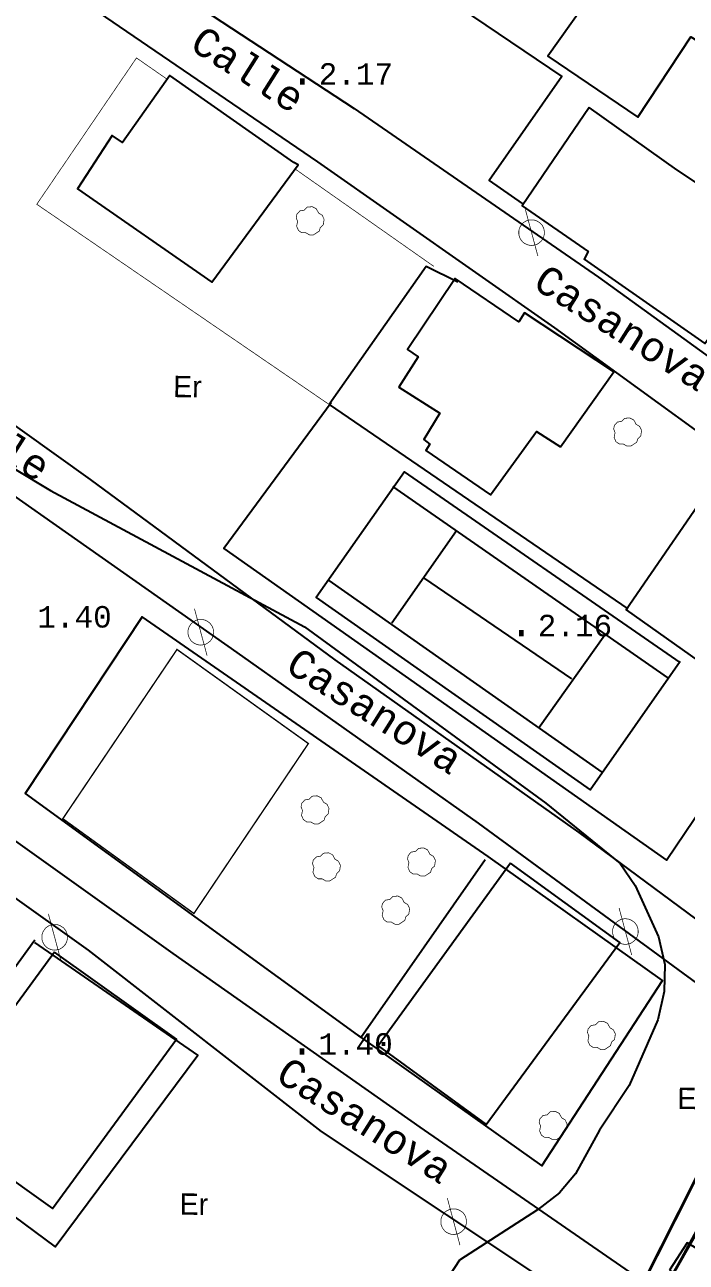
# Model space of a CAD drawing. Extents: x 743000 to 743800, y 4405200 to 4405700.
# Drawn here: x 743381.3 to 743427.5, y 4405532.4 to 4405618.8 of the extents above; entities that cross this region are included whole.
import ezdxf

# ---------------------------------------------------------------- set-up
doc = ezdxf.new("R2010")
doc.units = 0
doc.header["$MEASUREMENT"] = 0
for name, color, linetype in [('18', 7, 'CONTINUOUS'), ('2', 7, 'CONTINUOUS'), ('21', 7, 'CONTINUOUS'), ('24', 7, 'CONTINUOUS'), ('41', 7, 'CONTINUOUS'), ('42', 7, 'CONTINUOUS'), ('46', 7, 'CONTINUOUS'), ('50', 7, 'CONTINUOUS'), ('51', 7, 'CONTINUOUS'), ('6', 7, 'CONTINUOUS'), ('8', 7, 'CONTINUOUS')]:
    doc.layers.add(name, color=color, linetype=linetype)
doc.styles.add('MONOTXT', font='monotxt', dxfattribs={"height": 0.2})
doc.styles.get("Standard").update_dxf_attribs({"font": 'txt', "height": 0.2})

msp = doc.modelspace()

# ---------------------------------------------------------------- linework, layer by layer
at = {"layer": '18', "color": 3, "linetype": 'Continuous', "const_width": 0.2}
msp.add_lwpolyline([(743408.92, 4405500), (743427.63, 4405537.09), (743484.82, 4405651.64), (743488.56, 4405660.14), (743491.18, 4405665.38), (743493.39, 4405669.01), (743496.91, 4405672.46), (743500.55, 4405674.36), (743504.28, 4405675.62), (743507.9500000002, 4405676.19), (743512.13, 4405676), (743518.5199999998, 4405673.48)], dxfattribs=at)
at = {"layer": '2', "color": 7, "linetype": 'Continuous'}
msp.add_3dface([(743800, 4405200), (743800, 4405700), (743000.0000000001, 4405700), (743000.0000000001, 4405200)], dxfattribs=at)
at = {"layer": '21', "color": 30, "linetype": 'Continuous', "elevation": 2}
msp.add_lwpolyline([(743365.07, 4405597.13), (743383.1499999998, 4405586.26), (743400.88, 4405576.72), (743417.71, 4405564.42), (743422.9000000001, 4405560.2), (743423.9599999998, 4405558.66), (743425.5899999999, 4405555.07), (743426.0099999999, 4405553.15), (743425.9699999999, 4405551.26), (743425.5300000001, 4405549.29), (743423.53, 4405544.69), (743421.4500000002, 4405541.58), (743419.79, 4405538.54), (743418.6799999998, 4405537.2), (743417.13, 4405536.02), (743411.68, 4405532.5), (743410.19, 4405530.22)], dxfattribs=at)
at = {"layer": '41', "color": 1, "linetype": 'Continuous', "extrusion": (-0.8220522429956647, 0.5694120737969971, 0), "const_width": 0.05, "elevation": 1897484.555553}
msp.add_lwpolyline([(-4044957.546823334, 3.63), (-4044972.983798426, 3.46)], dxfattribs=at)
at = {"layer": '41', "color": 1, "linetype": 'Continuous', "extrusion": (-0.8347541959491405, 0.5506227677324143, 0), "const_width": 0.05, "elevation": 1805251.181487}
msp.add_lwpolyline([(-4086948.307129829, 8.97), (-4086964.180065915, 4.12)], dxfattribs=at)
at = {"layer": '41', "color": 1, "linetype": 'Continuous', "extrusion": (-0.006460997400277535, -0.01848093320079386, 0.9998083369429471), "const_width": 0.05, "elevation": -86218.892542}
msp.add_lwpolyline([(-752166.4881881912, 4403260.470292117), (-752190.276335805, 4403266.912127282), (-752187.0790422849, 4403278.858487451), (-752184.5322909681, 4403278.149357764)], dxfattribs=at)
at = {"layer": '41', "color": 1, "linetype": 'Continuous', "const_width": 0.05, "elevation": 4.04}
msp.add_lwpolyline([(743409.8999999998, 4405601.9), (743400.19, 4405608.72)], dxfattribs=at)
at = {"layer": '41', "color": 1, "linetype": 'Continuous', "extrusion": (-0.5744815579235957, -0.8185175255336189, 0), "const_width": 0.05, "elevation": -4033137.569511}
msp.add_lwpolyline([(-1922417.963181296, 3.84), (-1922428.494415791, 8.08)], dxfattribs=at)
at = {"layer": '41', "color": 1, "linetype": 'Continuous'}
for points in [[(743419.02, 4405633.7, 5.84), (743404.6299999999, 4405643.68, 2.34), (743395.75, 4405630.78, 3.05), (743418.8399999999, 4405615.17, 3.43), (743413.7499999999, 4405607.91, 3.43), (743416.06, 4405606.3, 9.48)], [(743411.5799999998, 4405600.81, 8.3), (743409.3699999999, 4405601.9, 4.16), (743402.5899999999, 4405592.26, 3.81), (743423.45, 4405577.98, 3.44)], [(743432.2799999998, 4405586.48, 8.01), (743430.04, 4405587.7, 3.81), (743423.3200000002, 4405577.92, 3.43), (743443.19, 4405563.83, 3.43)], [(743404.5899999999, 4405548.22, 3.02), (743417.43, 4405539.09, 2.92), (743425.87, 4405552.03, 2.42), (743413.69, 4405560.69, 2.97), (743389.5299999998, 4405577.42, 3.16), (743381.37, 4405565.08, 3.02), (743404.7999999998, 4405548.04, 3.02), (743413.49, 4405560.48, 2.94)], [(743382.05, 4405554.85, 2.62), (743372.43, 4405541.6, 2.6), (743383.4599999998, 4405533.42, 2.45), (743393.42, 4405546.810000001, 2.34), (743382.04, 4405554.69, 2.34)], [(743434.1900000002, 4405545.57, 3.63), (743426.6099999999, 4405531.6, 4.18), (743438.95, 4405523.41, 4.16), (743446.41, 4405537.59, 3.83), (743434.1900000002, 4405545.57, 3.75)]]:
    msp.add_polyline3d(points, dxfattribs=at)
at = {"layer": '41', "color": 7, "linetype": 'Continuous'}
msp.add_polyline3d([(743402.73, 4405592.38, 3.06), (743395.25, 4405582.21, 2.29), (743426.1399999999, 4405560.43, 2.3), (743433.1299999999, 4405570.810000001, 2.98)], dxfattribs=at)
at = {"layer": '42', "color": 3, "linetype": 'Continuous', "const_width": 0.05}
for points, elevation in [([(743401.9, 4405604.37), (743401.4899999999, 4405604.1), (743401.2199999999, 4405604.1), (743400.9599999998, 4405604.25), (743400.6800000002, 4405604.25), (743400.4500000002, 4405604.41), (743400.32, 4405604.71), (743400.3899999999, 4405605.04), (743400.29, 4405605.3), (743400.3399999999, 4405605.55), (743400.55, 4405605.78), (743400.85, 4405605.83), (743401.06, 4405606.04), (743401.4099999998, 4405606.07), (743401.6900000002, 4405605.93), (743401.86, 4405605.62), (743402.1, 4405605.48), (743402.2399999999, 4405605.19), (743402.18, 4405604.810000001), (743401.9699999999, 4405604.61), (743401.9, 4405604.37)], 4.96), ([(743424.0599999998, 4405589.62), (743423.6500000001, 4405589.35), (743423.3799999999, 4405589.35), (743423.1199999999, 4405589.5), (743422.8399999999, 4405589.5), (743422.6099999999, 4405589.66), (743422.4799999999, 4405589.96), (743422.5500000002, 4405590.29), (743422.4499999998, 4405590.55), (743422.4999999999, 4405590.8), (743422.71, 4405591.03), (743423.0099999999, 4405591.08), (743423.22, 4405591.29), (743423.5700000002, 4405591.32), (743423.8499999999, 4405591.18), (743424.0199999998, 4405590.87), (743424.26, 4405590.73), (743424.3999999998, 4405590.44), (743424.34, 4405590.06), (743424.1299999999, 4405589.86), (743424.0599999998, 4405589.62)], 4.97), ([(743402.2399999999, 4405563.23), (743401.8299999998, 4405562.96), (743401.56, 4405562.96), (743401.3, 4405563.11), (743401.02, 4405563.11), (743400.79, 4405563.27), (743400.66, 4405563.57), (743400.7299999999, 4405563.9), (743400.63, 4405564.16), (743400.6800000002, 4405564.41), (743400.8899999999, 4405564.64), (743401.1900000002, 4405564.69), (743401.3999999998, 4405564.9), (743401.7499999999, 4405564.93), (743402.03, 4405564.79), (743402.2000000002, 4405564.48), (743402.4399999998, 4405564.34), (743402.5799999998, 4405564.05), (743402.5199999998, 4405563.67), (743402.31, 4405563.47), (743402.2399999999, 4405563.23)], 4.65), ([(743403.0400000002, 4405559.25), (743402.63, 4405558.98), (743402.36, 4405558.98), (743402.1, 4405559.13), (743401.8200000002, 4405559.13), (743401.59, 4405559.29), (743401.4599999998, 4405559.59), (743401.53, 4405559.92), (743401.4300000002, 4405560.18), (743401.4799999999, 4405560.43), (743401.6900000002, 4405560.66), (743401.9899999999, 4405560.71), (743402.2000000002, 4405560.92), (743402.5500000002, 4405560.95), (743402.8299999998, 4405560.81), (743403, 4405560.5), (743403.24, 4405560.36), (743403.38, 4405560.07), (743403.32, 4405559.69), (743403.1099999999, 4405559.49), (743403.0400000002, 4405559.25)], 4.65), ([(743409.6700000002, 4405559.59), (743409.2599999999, 4405559.32), (743408.99, 4405559.32), (743408.73, 4405559.47), (743408.4499999998, 4405559.47), (743408.22, 4405559.63), (743408.0899999999, 4405559.93), (743408.1599999998, 4405560.26), (743408.0600000002, 4405560.52), (743408.1099999999, 4405560.77), (743408.3200000002, 4405561), (743408.6199999999, 4405561.05), (743408.8299999998, 4405561.26), (743409.18, 4405561.29), (743409.4599999998, 4405561.15), (743409.6299999999, 4405560.84), (743409.87, 4405560.7), (743410.01, 4405560.41), (743409.95, 4405560.03), (743409.74, 4405559.83), (743409.6700000002, 4405559.59)], 4.65), ([(743407.87, 4405556.23), (743407.46, 4405555.96), (743407.1899999998, 4405555.96), (743406.93, 4405556.11), (743406.65, 4405556.11), (743406.42, 4405556.27), (743406.29, 4405556.57), (743406.36, 4405556.9), (743406.26, 4405557.16), (743406.31, 4405557.41), (743406.52, 4405557.64), (743406.82, 4405557.69), (743407.03, 4405557.9), (743407.38, 4405557.93), (743407.66, 4405557.79), (743407.8299999998, 4405557.48), (743408.07, 4405557.34), (743408.21, 4405557.05), (743408.15, 4405556.67), (743407.9399999998, 4405556.47), (743407.87, 4405556.23)], 4.71), ([(743422.2299999999, 4405547.48), (743421.82, 4405547.21), (743421.55, 4405547.21), (743421.2900000002, 4405547.36), (743421.01, 4405547.36), (743420.7800000001, 4405547.52), (743420.65, 4405547.82), (743420.7199999999, 4405548.15), (743420.6199999999, 4405548.41), (743420.67, 4405548.66), (743420.8799999999, 4405548.89), (743421.18, 4405548.94), (743421.3899999999, 4405549.15), (743421.7399999999, 4405549.18), (743422.0199999998, 4405549.04), (743422.1899999998, 4405548.73), (743422.43, 4405548.59), (743422.5700000002, 4405548.3), (743422.51, 4405547.92), (743422.3, 4405547.72), (743422.2299999999, 4405547.48)], 5.73), ([(743418.86, 4405541.19), (743418.45, 4405540.92), (743418.18, 4405540.92), (743417.92, 4405541.07), (743417.6400000001, 4405541.07), (743417.41, 4405541.23), (743417.28, 4405541.53), (743417.3499999999, 4405541.86), (743417.25, 4405542.12), (743417.3, 4405542.37), (743417.51, 4405542.6), (743417.81, 4405542.65), (743418.02, 4405542.86), (743418.3699999999, 4405542.89), (743418.65, 4405542.75), (743418.8200000002, 4405542.44), (743419.06, 4405542.3), (743419.2, 4405542.01), (743419.1399999999, 4405541.63), (743418.93, 4405541.43), (743418.86, 4405541.19)], 5.73)]:
    msp.add_lwpolyline(points, dxfattribs=dict(at, elevation=elevation))
at = {"layer": '46', "color": 7, "linetype": 'Continuous', "const_width": 0.2}
msp.add_lwpolyline([(743439.2, 4405523.13), (743426.5199999998, 4405531.41), (743434.51, 4405545.46), (743446.55, 4405537.51), (743439.2, 4405523.13)], dxfattribs=at)
at = {"layer": '51', "color": 1, "linetype": 'Continuous', "extrusion": (-0.0004093011000185508, -0.0005684909000257657, 0.999999754645323), "const_width": 0.1, "elevation": -2800.420655}
msp.add_lwpolyline([(743391.9111606746, 4405574.269887333), (743383.9411572494, 4405562.449885412), (743393.0911564828, 4405555.829884352), (743401.0811599066, 4405567.69988626), (743391.9111606746, 4405574.269887333)], dxfattribs=at)
at = {"layer": '51', "color": 1, "linetype": 'Continuous'}
for points in [[(743426.5099999999, 4405628.78, 7.85), (743417.8599999999, 4405616.59, 7.85), (743424.1399999999, 4405612.32, 7.85), (743427.8299999998, 4405617.94, 9.46), (743428.79, 4405617.34, 9.46), (743433.43, 4405623.89, 7.93), (743426.5099999999, 4405628.78, 7.85)], [(743400.1199999999, 4405609.16, 8.2), (743391.46, 4405615.23, 8.19), (743388.16, 4405610.560000001, 9.09), (743387.4500000002, 4405611.05, 9.06), (743385.02, 4405607.31, 8.28), (743394.4000000001, 4405600.79, 8.12), (743400.42, 4405608.99, 7.99), (743400.1199999999, 4405609.16, 8.2)], [(743420.7499999999, 4405612.99, 9.33), (743416.06, 4405606.14, 9.37), (743420.68, 4405602.95, 9.45), (743420.39, 4405602.4, 9.45), (743428.8099999998, 4405596.51, 9.38), (743432.4000000001, 4405601.5, 9.38), (743430.11, 4405603.01, 10.01), (743431.64, 4405605.49, 9.48), (743426.8499999999, 4405608.65, 9.39), (743420.7499999999, 4405612.99, 9.33)], [(743418.75, 4405589.31, 8.14), (743422.47, 4405594.54, 8.14), (743416.23, 4405598.66, 8.14), (743415.82, 4405598.02, 8.14), (743411.39, 4405601.05, 8.14), (743408.0600000002, 4405596.1, 8.14), (743408.8100000002, 4405595.59, 8.14), (743407.45, 4405593.46, 8.13), (743410.31, 4405591.66, 8.12), (743409.2099999998, 4405589.82, 7.91), (743409.6099999999, 4405589.48, 8.18), (743409.3399999999, 4405589.05, 8.18), (743413.8599999999, 4405585.94, 8.18), (743417.06, 4405590.37, 8.18), (743418.75, 4405589.31, 8.14)], [(743415.2399999999, 4405560.22, 8.21), (743406.0200000001, 4405547.47, 8.35), (743413.5399999998, 4405541.98, 8.35), (743422.89, 4405554.69, 8.3), (743415.2399999999, 4405560.22, 8.21)], [(743383.42, 4405554.01, 8.04), (743374.76, 4405542.18, 8.27), (743383.2699999998, 4405536.12, 8.27), (743391.9300000002, 4405547.94, 8.28), (743383.42, 4405554.01, 8.04)], [(743426.35, 4405531.810000001, 5.14), (743427.9, 4405530.93, 5.07), (743428.95, 4405532.89, 4.9), (743427.5899999999, 4405533.71, 4.9), (743426.35, 4405531.810000001, 5.14)]]:
    msp.add_polyline3d(points, dxfattribs=at)
at = {"layer": '6', "color": 7, "linetype": 'Continuous'}
for points in [[(743387.22, 4405624.18, 2.57), (743404.3399999999, 4405612.92, 2.57), (743421.3899999999, 4405601.16, 2.58), (743438.69, 4405588.65, 2.72), (743454.9699999999, 4405576.81, 2.72), (743472.77, 4405564.86, 2.7), (743474.03, 4405564.25, 2.59), (743475.39, 4405564.29, 2.55), (743476.2299999999, 4405565.24, 2.53), (743479.8600000001, 4405572.14, 2.54), (743480.2099999998, 4405573.44, 2.54), (743480.2699999998, 4405574.92, 2.54), (743479.3399999999, 4405582.32, 2.55), (743479.7000000002, 4405585.7, 2.75), (743479.9999999999, 4405587.43, 3.02), (743480.11, 4405588.78, 3.28), (743479.9999999999, 4405589.79, 3.41), (743479.7000000002, 4405590.8, 3.43), (743478.4699999999, 4405592.29, 3.58)], [(743456.0899999999, 4405539.79, 3.24), (743454.28, 4405539.12, 3.22), (743453.2999999998, 4405539.37, 2.97), (743449.13, 4405541.79, 2.39), (743436.9499999998, 4405549.84, 2.32), (743420.0499999998, 4405562.37, 1.92), (743403.0199999998, 4405574.43, 1.98), (743385.94, 4405587.03, 2.39), (743369.6300000001, 4405598.68, 2.39), (743352.1499999998, 4405610.61, 2.38), (743334.53, 4405621.72, 2.05)], [(743384.99, 4405620.68, 2.66), (743401.77, 4405609.2, 2.66), (743418.3299999998, 4405597.62, 2.67), (743435.3799999999, 4405585.22, 2.67), (743437.02, 4405584.07, 2.67)], [(743449.84, 4405532.94, 2.35), (743450.0100000001, 4405534.5, 2.35), (743449.6800000002, 4405535.75, 2.35), (743448.8299999998, 4405536.91, 2.35), (743431.57, 4405549.45, 2.34), (743429.31, 4405551.08, 2.34), (743413.0199999998, 4405563.03, 2.17), (743396.18, 4405574.93, 2.29), (743379.4599999998, 4405586.68, 2.42), (743363.3699999999, 4405598.81, 2.42), (743346.83, 4405610.8, 2.82), (743333.54, 4405619.9, 2.57)], [(743433.6399999999, 4405500, 2.41), (743441.28, 4405512.92, 2.37), (743441.5700000002, 4405513.94, 2.37), (743441.3399999999, 4405515.64, 2.37), (743440.2299999999, 4405517.01, 2.37), (743438.6399999999, 4405518.04, 2.37), (743436.87, 4405518.87, 2.38), (743419.3899999999, 4405529.95, 2.57), (743402.06, 4405541.48, 2.03), (743385.7999999998, 4405554.16, 2.02), (743368.29, 4405566.62, 2.02)], [(743374.9, 4405565.88, 1.74), (743391.6900000002, 4405553.92, 1.74), (743408.91, 4405541.8, 2.11), (743426.0899999999, 4405529.92, 2.49), (743437.38, 4405522.85, 2.5), (743440.03, 4405521.98, 2.51), (743441.2699999998, 4405521.76, 2.51), (743442.49, 4405522.48, 2.51), (743443.45, 4405523.27, 2.51), (743445.5899999999, 4405524.69, 2.51), (743446.8100000002, 4405526.88, 2.51), (743447.52, 4405527.63, 2.51), (743448.0700000002, 4405528.54, 2.51), (743448.49, 4405529.51, 2.51), (743449.52, 4405531.32, 2.51), (743449.7900000002, 4405532.35, 2.51)]]:
    msp.add_polyline3d(points, dxfattribs=at)
at = {"layer": '8', "color": 7, "linetype": 'Continuous'}
for p, q in [((743426.2800000001, 4405573.14, 2.41), (743407.03, 4405586.53, 2.4)), ((743406.9599999998, 4405577.01, 2.38), (743411.48, 4405583.46, 2.39)), ((743402.56, 4405579.97, 2.4), (743421.62, 4405566.58, 2.4)), ((743419.52, 4405573.09, 2.39), (743409.2000000002, 4405580.15, 2.39)), ((743417.2000000002, 4405569.65, 2.4), (743421.8299999998, 4405576.16, 2.41))]:
    msp.add_line(p, q, dxfattribs=at)
at = {"layer": '8', "color": 7, "linetype": 'Continuous', "const_width": 0.05}
for points, elevation in [([(743417.16, 4405602.62), (743416.28, 4405605.9)], 10.09), ([(743417.17, 4405605.03), (743417.12, 4405605.060000001), (743417.06, 4405605.08), (743417.0099999999, 4405605.11), (743416.96, 4405605.12), (743416.9, 4405605.14), (743416.85, 4405605.14), (743416.79, 4405605.15), (743416.74, 4405605.15), (743416.6799999998, 4405605.15), (743416.62, 4405605.15), (743416.56, 4405605.14), (743416.5099999999, 4405605.13), (743416.4500000002, 4405605.11), (743416.3999999998, 4405605.1), (743416.35, 4405605.07), (743416.3, 4405605.05), (743416.2499999999, 4405605.02), (743416.2, 4405604.99), (743416.1599999998, 4405604.96), (743416.11, 4405604.92), (743416.07, 4405604.88), (743416.04, 4405604.84), (743415.9999999999, 4405604.79), (743415.9699999999, 4405604.74), (743415.9400000002, 4405604.69), (743415.9099999998, 4405604.65), (743415.8899999999, 4405604.59), (743415.8699999999, 4405604.54), (743415.8499999999, 4405604.48), (743415.84, 4405604.43), (743415.8299999998, 4405604.37), (743415.8299999998, 4405604.32), (743415.8299999998, 4405604.26), (743415.8299999998, 4405604.2), (743415.8299999998, 4405604.15), (743415.84, 4405604.09), (743415.8499999999, 4405604.04), (743415.8699999999, 4405603.98), (743415.8899999999, 4405603.93), (743415.9099999998, 4405603.88), (743415.9400000002, 4405603.82), (743415.9699999999, 4405603.78), (743415.9999999999, 4405603.73), (743416.0300000001, 4405603.69), (743416.07, 4405603.64), (743416.11, 4405603.6), (743416.1599999998, 4405603.57), (743416.2, 4405603.53), (743416.2499999999, 4405603.5), (743416.3, 4405603.47), (743416.35, 4405603.45), (743416.3999999998, 4405603.43), (743416.4500000002, 4405603.41), (743416.5099999999, 4405603.39), (743416.57, 4405603.38), (743416.62, 4405603.37), (743416.6799999998, 4405603.37), (743416.7299999999, 4405603.36), (743416.79, 4405603.37), (743416.85, 4405603.38), (743416.9, 4405603.39), (743416.96, 4405603.4), (743417.0099999999, 4405603.41), (743417.07, 4405603.43), (743417.12, 4405603.46), (743417.17, 4405603.49), (743417.2199999999, 4405603.52), (743417.2599999999, 4405603.55), (743417.3, 4405603.59), (743417.3499999999, 4405603.62), (743417.39, 4405603.66), (743417.4199999998, 4405603.71), (743417.4599999998, 4405603.75), (743417.49, 4405603.8), (743417.51, 4405603.85), (743417.54, 4405603.9), (743417.5600000002, 4405603.96), (743417.5799999998, 4405604.01), (743417.5899999999, 4405604.060000001), (743417.5999999999, 4405604.12), (743417.6099999999, 4405604.18), (743417.6099999999, 4405604.23), (743417.6099999999, 4405604.29), (743417.6099999999, 4405604.34), (743417.5999999999, 4405604.4), (743417.5899999999, 4405604.46), (743417.5799999998, 4405604.51), (743417.5600000002, 4405604.57), (743417.54, 4405604.62), (743417.5199999998, 4405604.67), (743417.49, 4405604.72), (743417.4599999998, 4405604.77), (743417.4199999998, 4405604.810000001), (743417.39, 4405604.86), (743417.3499999999, 4405604.9), (743417.3100000002, 4405604.94), (743417.2599999999, 4405604.97), (743417.21, 4405605), (743417.17, 4405605.03)], 10.09), ([(743394.0799999998, 4405577.12), (743394.0299999998, 4405577.15), (743393.97, 4405577.17), (743393.92, 4405577.2), (743393.8699999999, 4405577.21), (743393.8100000002, 4405577.23), (743393.76, 4405577.23), (743393.7, 4405577.24), (743393.65, 4405577.24), (743393.5899999999, 4405577.24), (743393.5299999998, 4405577.24), (743393.47, 4405577.23), (743393.42, 4405577.22), (743393.3599999999, 4405577.2), (743393.31, 4405577.19), (743393.2599999999, 4405577.16), (743393.21, 4405577.14), (743393.1599999998, 4405577.11), (743393.11, 4405577.08), (743393.0700000002, 4405577.05), (743393.0199999998, 4405577.01), (743392.9799999999, 4405576.97), (743392.9500000002, 4405576.93), (743392.91, 4405576.88), (743392.88, 4405576.83), (743392.8499999999, 4405576.78), (743392.82, 4405576.74), (743392.8, 4405576.68), (743392.78, 4405576.63), (743392.7599999999, 4405576.57), (743392.7499999999, 4405576.52), (743392.7399999999, 4405576.46), (743392.7399999999, 4405576.41), (743392.7399999999, 4405576.35), (743392.7399999999, 4405576.29), (743392.7399999999, 4405576.24), (743392.7499999999, 4405576.18), (743392.7599999999, 4405576.13), (743392.78, 4405576.07), (743392.8, 4405576.02), (743392.82, 4405575.97), (743392.8499999999, 4405575.91), (743392.88, 4405575.87), (743392.91, 4405575.82), (743392.94, 4405575.78), (743392.9799999999, 4405575.73), (743393.0199999998, 4405575.69), (743393.0700000002, 4405575.66), (743393.11, 4405575.62), (743393.1599999998, 4405575.59), (743393.21, 4405575.560000001), (743393.2599999999, 4405575.54), (743393.31, 4405575.52), (743393.3599999999, 4405575.5), (743393.42, 4405575.48), (743393.4799999999, 4405575.47), (743393.5299999998, 4405575.46), (743393.5899999999, 4405575.46), (743393.64, 4405575.45), (743393.7, 4405575.46), (743393.76, 4405575.47), (743393.8100000002, 4405575.48), (743393.8699999999, 4405575.49), (743393.92, 4405575.5), (743393.98, 4405575.52), (743394.0299999998, 4405575.55), (743394.0799999998, 4405575.58), (743394.13, 4405575.61), (743394.17, 4405575.64), (743394.21, 4405575.68), (743394.2599999999, 4405575.71), (743394.2999999998, 4405575.75), (743394.3299999998, 4405575.8), (743394.3699999999, 4405575.84), (743394.4000000001, 4405575.89), (743394.42, 4405575.94), (743394.45, 4405575.99), (743394.47, 4405576.05), (743394.49, 4405576.1), (743394.4999999999, 4405576.15), (743394.51, 4405576.21), (743394.52, 4405576.27), (743394.52, 4405576.32), (743394.52, 4405576.38), (743394.52, 4405576.43), (743394.51, 4405576.49), (743394.4999999999, 4405576.55), (743394.49, 4405576.6), (743394.47, 4405576.66), (743394.45, 4405576.71), (743394.43, 4405576.76), (743394.4000000001, 4405576.81), (743394.3699999999, 4405576.86), (743394.3299999998, 4405576.9), (743394.2999999998, 4405576.95), (743394.2599999999, 4405576.99), (743394.2199999999, 4405577.03), (743394.17, 4405577.06), (743394.1199999999, 4405577.09), (743394.0799999998, 4405577.12)], 10.04), ([(743394.0700000002, 4405574.71), (743393.19, 4405577.99)], 10.04), ([(743383.87, 4405553.41), (743382.9899999999, 4405556.69)], 9.73), ([(743423.7099999998, 4405553.810000001), (743422.8299999998, 4405557.09)], 9.98), ([(743383.8800000001, 4405555.82), (743383.8299999998, 4405555.85), (743383.7699999998, 4405555.87), (743383.7199999999, 4405555.9), (743383.67, 4405555.91), (743383.6099999999, 4405555.93), (743383.56, 4405555.93), (743383.4999999999, 4405555.94), (743383.45, 4405555.94), (743383.3899999999, 4405555.94), (743383.3299999998, 4405555.94), (743383.2699999998, 4405555.93), (743383.22, 4405555.92), (743383.16, 4405555.9), (743383.11, 4405555.89), (743383.06, 4405555.86), (743383.0099999999, 4405555.84), (743382.9599999998, 4405555.81), (743382.91, 4405555.78), (743382.87, 4405555.75), (743382.8200000002, 4405555.71), (743382.7800000001, 4405555.67), (743382.7499999999, 4405555.63), (743382.71, 4405555.58), (743382.6799999998, 4405555.53), (743382.65, 4405555.48), (743382.6199999999, 4405555.44), (743382.6, 4405555.38), (743382.5799999998, 4405555.33), (743382.56, 4405555.27), (743382.55, 4405555.22), (743382.54, 4405555.16), (743382.54, 4405555.11), (743382.54, 4405555.05), (743382.54, 4405554.99), (743382.54, 4405554.94), (743382.55, 4405554.88), (743382.56, 4405554.83), (743382.5799999998, 4405554.77), (743382.6, 4405554.72), (743382.6199999999, 4405554.67), (743382.65, 4405554.61), (743382.6799999998, 4405554.57), (743382.71, 4405554.52), (743382.7399999999, 4405554.48), (743382.7800000001, 4405554.43), (743382.8200000002, 4405554.39), (743382.87, 4405554.36), (743382.91, 4405554.32), (743382.9599999998, 4405554.29), (743383.0099999999, 4405554.26), (743383.06, 4405554.24), (743383.11, 4405554.22), (743383.16, 4405554.2), (743383.22, 4405554.18), (743383.28, 4405554.17), (743383.3299999998, 4405554.16), (743383.3899999999, 4405554.16), (743383.44, 4405554.15), (743383.4999999999, 4405554.16), (743383.56, 4405554.17), (743383.6099999999, 4405554.18), (743383.67, 4405554.19), (743383.7199999999, 4405554.2), (743383.7799999998, 4405554.22), (743383.8299999998, 4405554.25), (743383.8800000001, 4405554.28), (743383.93, 4405554.310000001), (743383.97, 4405554.34), (743384.0099999999, 4405554.38), (743384.0600000002, 4405554.41), (743384.0999999999, 4405554.45), (743384.13, 4405554.5), (743384.17, 4405554.54), (743384.2, 4405554.59), (743384.22, 4405554.64), (743384.2499999999, 4405554.69), (743384.2699999998, 4405554.75), (743384.2899999998, 4405554.8), (743384.3000000002, 4405554.85), (743384.3100000002, 4405554.91), (743384.32, 4405554.97), (743384.32, 4405555.02), (743384.32, 4405555.08), (743384.32, 4405555.13), (743384.3100000002, 4405555.19), (743384.3000000002, 4405555.25), (743384.2899999998, 4405555.3), (743384.2699999998, 4405555.36), (743384.2499999999, 4405555.41), (743384.2299999999, 4405555.46), (743384.2, 4405555.51), (743384.17, 4405555.560000001), (743384.13, 4405555.6), (743384.0999999999, 4405555.65), (743384.0600000002, 4405555.69), (743384.0199999998, 4405555.73), (743383.97, 4405555.76), (743383.92, 4405555.79), (743383.8800000001, 4405555.82)], 9.73), ([(743423.72, 4405556.22), (743423.67, 4405556.25), (743423.61, 4405556.27), (743423.56, 4405556.3), (743423.5099999999, 4405556.310000001), (743423.45, 4405556.33), (743423.4, 4405556.33), (743423.3399999999, 4405556.34), (743423.2899999998, 4405556.34), (743423.2299999999, 4405556.34), (743423.17, 4405556.34), (743423.1099999999, 4405556.33), (743423.0600000002, 4405556.32), (743422.9999999999, 4405556.3), (743422.95, 4405556.29), (743422.9000000001, 4405556.26), (743422.8499999999, 4405556.24), (743422.8, 4405556.21), (743422.75, 4405556.18), (743422.71, 4405556.15), (743422.66, 4405556.11), (743422.62, 4405556.07), (743422.5899999999, 4405556.03), (743422.5500000002, 4405555.98), (743422.5199999998, 4405555.93), (743422.4899999999, 4405555.88), (743422.46, 4405555.84), (743422.44, 4405555.78), (743422.42, 4405555.73), (743422.4, 4405555.67), (743422.39, 4405555.62), (743422.38, 4405555.560000001), (743422.38, 4405555.51), (743422.38, 4405555.45), (743422.38, 4405555.39), (743422.38, 4405555.34), (743422.39, 4405555.28), (743422.4, 4405555.23), (743422.42, 4405555.17), (743422.44, 4405555.12), (743422.46, 4405555.07), (743422.4899999999, 4405555.01), (743422.5199999998, 4405554.97), (743422.5500000002, 4405554.92), (743422.5799999998, 4405554.88), (743422.62, 4405554.83), (743422.66, 4405554.79), (743422.71, 4405554.76), (743422.75, 4405554.72), (743422.8, 4405554.69), (743422.8499999999, 4405554.66), (743422.9000000001, 4405554.64), (743422.95, 4405554.62), (743422.9999999999, 4405554.6), (743423.0600000002, 4405554.58), (743423.1199999999, 4405554.57), (743423.17, 4405554.560000001), (743423.2299999999, 4405554.560000001), (743423.28, 4405554.55), (743423.3399999999, 4405554.560000001), (743423.4, 4405554.57), (743423.45, 4405554.58), (743423.5099999999, 4405554.59), (743423.56, 4405554.6), (743423.6199999999, 4405554.62), (743423.67, 4405554.65), (743423.72, 4405554.68), (743423.77, 4405554.71), (743423.81, 4405554.74), (743423.8499999999, 4405554.78), (743423.9, 4405554.81), (743423.94, 4405554.85), (743423.9699999999, 4405554.9), (743424.01, 4405554.94), (743424.04, 4405554.99), (743424.0599999998, 4405555.04), (743424.0899999999, 4405555.09), (743424.1099999999, 4405555.15), (743424.1299999999, 4405555.2), (743424.1399999999, 4405555.25), (743424.15, 4405555.310000001), (743424.1600000001, 4405555.37), (743424.1600000001, 4405555.42), (743424.1600000001, 4405555.48), (743424.1600000001, 4405555.53), (743424.15, 4405555.59), (743424.1399999999, 4405555.65), (743424.1299999999, 4405555.7), (743424.1099999999, 4405555.76), (743424.0899999999, 4405555.81), (743424.0700000002, 4405555.86), (743424.04, 4405555.91), (743424.01, 4405555.96), (743423.9699999999, 4405556), (743423.94, 4405556.05), (743423.9, 4405556.09), (743423.8599999999, 4405556.13), (743423.81, 4405556.16), (743423.7599999999, 4405556.19), (743423.72, 4405556.22)], 9.98), ([(743411.7199999999, 4405533.55), (743410.84, 4405536.83)], 10.27), ([(743411.7299999999, 4405535.96), (743411.68, 4405535.99), (743411.62, 4405536.01), (743411.57, 4405536.04), (743411.5200000001, 4405536.05), (743411.4599999998, 4405536.07), (743411.4099999998, 4405536.07), (743411.35, 4405536.08), (743411.2999999998, 4405536.08), (743411.2399999999, 4405536.08), (743411.18, 4405536.08), (743411.1199999999, 4405536.07), (743411.07, 4405536.06), (743411.01, 4405536.04), (743410.9599999998, 4405536.03), (743410.9099999998, 4405536), (743410.86, 4405535.98), (743410.81, 4405535.95), (743410.76, 4405535.92), (743410.7199999999, 4405535.89), (743410.67, 4405535.85), (743410.6299999999, 4405535.81), (743410.6, 4405535.77), (743410.56, 4405535.72), (743410.53, 4405535.67), (743410.5, 4405535.62), (743410.4699999999, 4405535.58), (743410.45, 4405535.52), (743410.43, 4405535.47), (743410.4099999998, 4405535.41), (743410.3999999998, 4405535.36), (743410.3899999999, 4405535.3), (743410.3899999999, 4405535.25), (743410.3899999999, 4405535.19), (743410.3899999999, 4405535.13), (743410.3899999999, 4405535.08), (743410.3999999998, 4405535.02), (743410.4099999998, 4405534.97), (743410.43, 4405534.91), (743410.45, 4405534.86), (743410.4699999999, 4405534.81), (743410.5, 4405534.75), (743410.53, 4405534.71), (743410.56, 4405534.66), (743410.5899999999, 4405534.62), (743410.6299999999, 4405534.57), (743410.67, 4405534.53), (743410.7199999999, 4405534.5), (743410.76, 4405534.46), (743410.81, 4405534.43), (743410.86, 4405534.4), (743410.9099999998, 4405534.38), (743410.9599999998, 4405534.36), (743411.01, 4405534.34), (743411.07, 4405534.32), (743411.13, 4405534.310000001), (743411.18, 4405534.3), (743411.2399999999, 4405534.3), (743411.29, 4405534.29), (743411.35, 4405534.3), (743411.4099999998, 4405534.310000001), (743411.4599999998, 4405534.32), (743411.5200000001, 4405534.33), (743411.57, 4405534.34), (743411.6299999999, 4405534.36), (743411.68, 4405534.39), (743411.7299999999, 4405534.42), (743411.78, 4405534.45), (743411.82, 4405534.48), (743411.86, 4405534.52), (743411.91, 4405534.55), (743411.9500000002, 4405534.59), (743411.9799999999, 4405534.64), (743412.0199999998, 4405534.68), (743412.0500000002, 4405534.73), (743412.07, 4405534.78), (743412.0999999999, 4405534.83), (743412.12, 4405534.89), (743412.1399999999, 4405534.94), (743412.15, 4405534.99), (743412.1599999998, 4405535.05), (743412.17, 4405535.11), (743412.17, 4405535.16), (743412.17, 4405535.22), (743412.17, 4405535.27), (743412.1599999998, 4405535.33), (743412.15, 4405535.39), (743412.1399999999, 4405535.44), (743412.12, 4405535.5), (743412.0999999999, 4405535.55), (743412.0799999998, 4405535.6), (743412.0500000002, 4405535.65), (743412.0199999998, 4405535.7), (743411.9799999999, 4405535.74), (743411.9500000002, 4405535.79), (743411.91, 4405535.83), (743411.87, 4405535.87), (743411.82, 4405535.9), (743411.77, 4405535.93), (743411.7299999999, 4405535.96)], 10.27)]:
    msp.add_lwpolyline(points, dxfattribs=dict(at, elevation=elevation))
at = {"layer": '8', "color": 7, "linetype": 'Continuous'}
msp.add_polyline3d([(743427.0999999999, 4405574.23, 2.21), (743407.8399999999, 4405587.560000001, 2.4), (743401.6900000002, 4405578.79, 2.4), (743420.81, 4405565.35, 2.4), (743427.0999999999, 4405574.33, 2.41)], dxfattribs=at)

# ---------------------------------------------------------------- texts
at = {"layer": '24', "color": 7, "linetype": 'Continuous', "style": 'MONOTXT'}
for s, height, p in [('2.17                        ', 1.5, (743401.86, 4405614.59, 2.17)), ('.                           ', 1.99, (743399.86, 4405614.59, 2.17)), ('1.40                        ', 1.5, (743382.2199999999, 4405576.68, 1.4)), ('2.16                        ', 1.5, (743417.1499999998, 4405576.07, 2.16)), ('.                           ', 1.99, (743415.1499999998, 4405576.07, 2.16)), ('1.40                        ', 1.5, (743401.8399999999, 4405546.85, 1.4)), ('.                           ', 1.99, (743399.8399999999, 4405546.85, 1.4))]:
    msp.add_text(s, height=height, dxfattribs=at).set_placement(p)
at = {"layer": '42', "color": 7, "linetype": 'Continuous'}
for p in [(743391.7, 4405592.77, 2.54), (743426.9, 4405543.05, 2.54), (743392.15, 4405535.67, 2.24)]:
    msp.add_text('Er                          ', height=1.49, rotation=359.7900000066, dxfattribs=at).set_placement(p)
at = {"layer": '50', "color": 7, "linetype": 'Continuous', "style": 'MONOTXT'}
for s, p in [('Calle                       ', (743392.7599999999, 4405617.12)), ('Casanova                    ', (743416.7099999998, 4405600.46)), ('Calle                       ', (743375.01, 4405591.38)), ('Casanova                    ', (743399.43, 4405573.7)), ('Casanova                    ', (743398.7399999999, 4405545.11))]:
    msp.add_text(s, height=1.99, rotation=327.6999999869, dxfattribs=at).set_placement(p)

doc.saveas('drawing.dxf')
